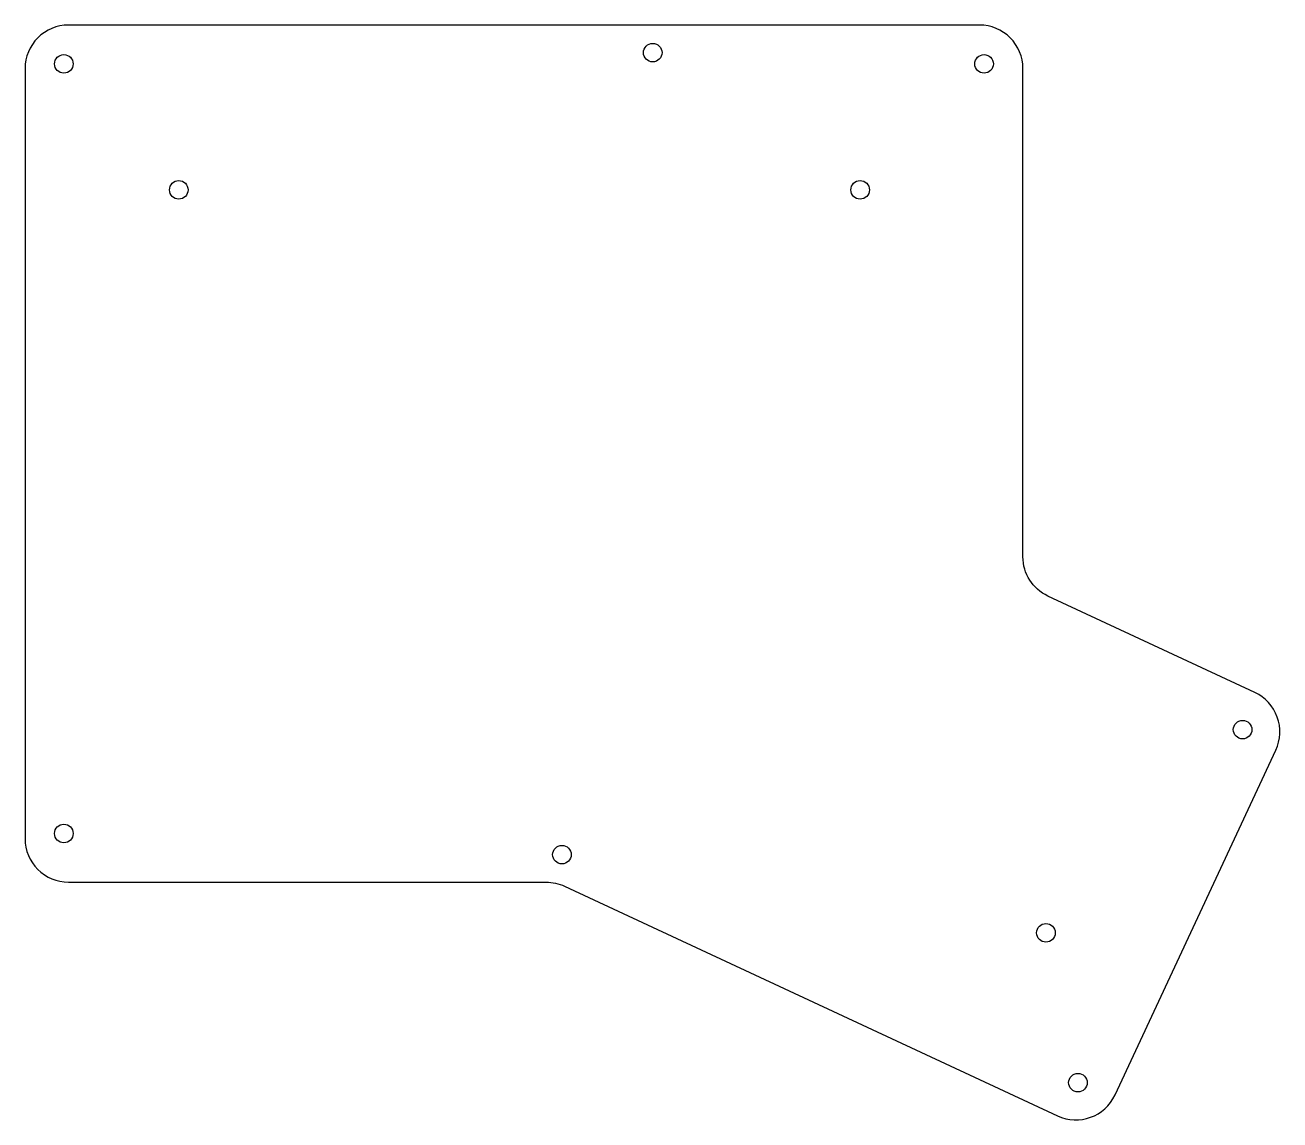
# Model space of a CAD drawing. Header units: millimetres. Extents: x 20 to 223, y 7 to 184.
import ezdxf

# ---------------------------------------------------------------- set-up
doc = ezdxf.new("R2010")
doc.units = ezdxf.units.MM
doc.layers.get('0').update_dxf_attribs({"linetype": 'CONTINUOUS'})

msp = doc.modelspace()

# ---------------------------------------------------------------- linework, layer by layer
msp.add_lwpolyline([(181.09, 97.81), (181.09, 176.7, 0.414214), (174.09, 183.7), (27, 183.7, 0.414214), (20, 176.7), (20, 52.27, 0.414214), (27, 45.27), (104.13, 45.27, -0.109498), (107.09, 44.61), (186.66, 7.52, 0.414191), (195.96, 10.9), (221.92, 66.58, 0.414222), (218.54, 75.89), (185.13, 91.47, -0.291482)], format="xyb", close=True)
for centre in [(121.33, 179.25), (26.26, 177.43), (174.82, 177.43), (44.81, 157.08), (154.81, 157.08), (216.56, 69.9), (26.26, 53.12), (106.67, 49.71), (184.81, 37.08), (189.97, 12.88)]:
    msp.add_circle(centre, 1.5)

doc.saveas('drawing.dxf')
